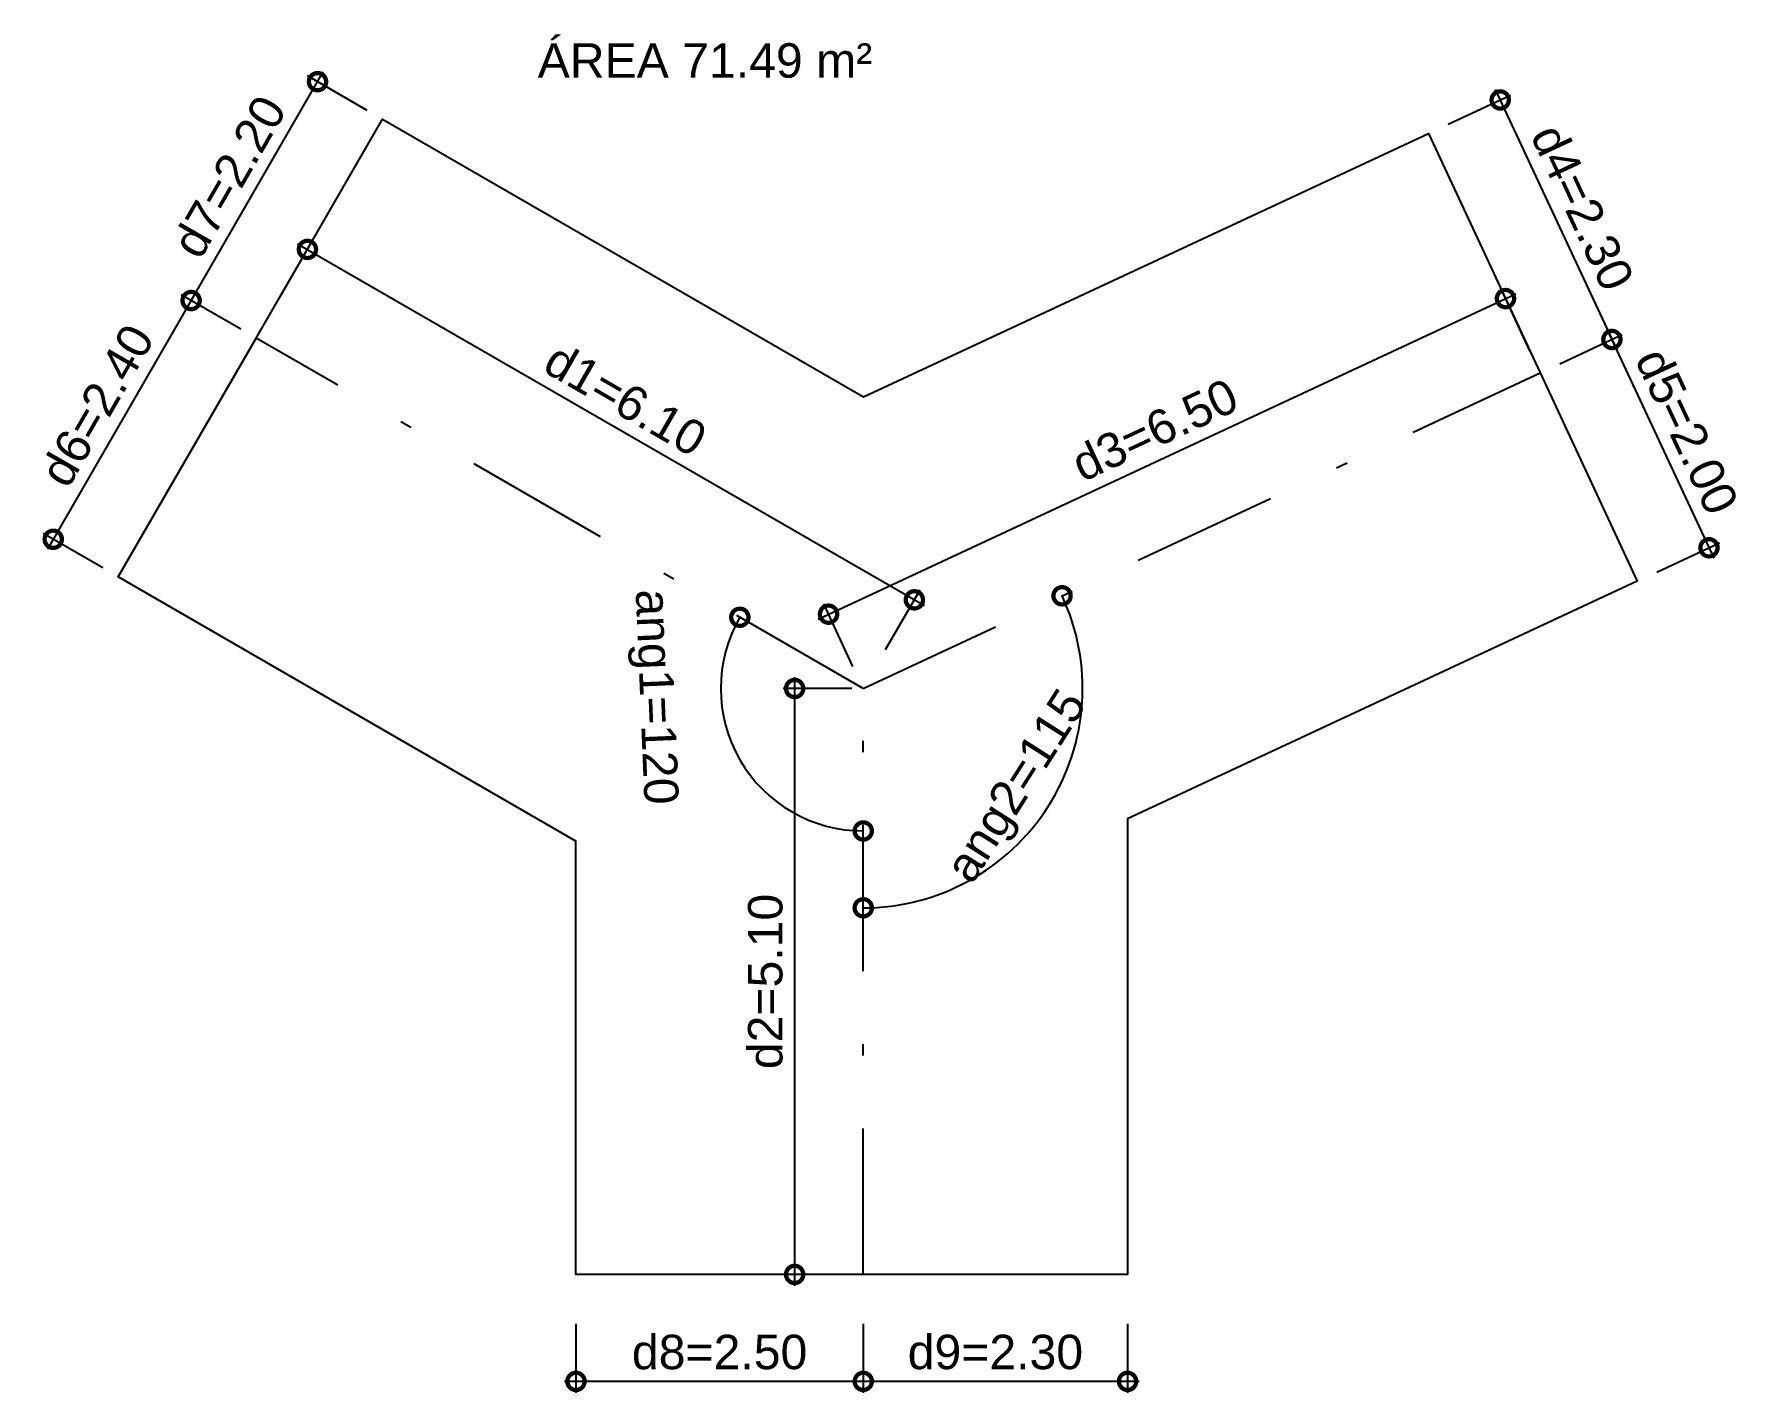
# Model space of a CAD drawing. Header units: metres. Extents: x -6.7 to 8.2, y -7.1 to 4.7.
import ezdxf

# ---------------------------------------------------------------- set-up
doc = ezdxf.new("R2010")
doc.units = ezdxf.units.M
doc.header["$LTSCALE"] = 0.1
doc.linetypes.add('DASHDOT', pattern=[25.4, 12.7, -6.35, 0, -6.35])
doc.layers.add('ARQ_EIXO CINZA 04', color=139, linetype='DASHDOT')
doc.layers.add('SIMB_01', color=1, linetype='Continuous')
doc.layers.add('COTA AZUL', color=5, linetype='Continuous', lineweight=25, true_color=0x0000ff)
doc.styles.add('Annot_3.0mm', font='arial.ttf', dxfattribs={"height": 3})
doc.styles.add('cota', font='arial.ttf')
doc.dimstyles.new('Info 01 - annot', dxfattribs={"dimtxt": 3, "dimasz": 3, "dimexe": 1, "dimexo": 1, "dimgap": 1, "dimtad": 1, "dimzin": 4, "dimtxsty": 'cota', "dimblk": 'DOTSMALL', "dimcen": 2, "dimdle": 1, "dimclrd": 256, "dimclre": 256, "dimclrt": 1, "dimazin": 2, "dimtfac": 0.09, "dimtmove": 2, "dimatfit": 2, "dimfxl": 5, "dimfxlon": 1, "dimtolj": 1, "dimtzin": 4, "dimlwd": -1, "dimarcsym": 1})

# ---------------------------------------------------------------- blocks, each defined once
blk = doc.blocks.new('_DotSmall')
at = {"color": 0, "linetype": 'ByBlock', "const_width": 0.5}
blk.add_lwpolyline([(-0.0625, 0, 1), (0.0625, 0, 1)], format="xyb", close=True, dxfattribs=at)
blk = doc.blocks.new('*D6')
at = {"layer": 'COTA AZUL', "lineweight": -2, "transparency": 16777216}
for p, q in [((-4.57, 2.434), (-4.27, 2.953)), ((0.712, -0.616), (1.012, -0.097))]:
    blk.add_line(p, q, dxfattribs=at)
at = {"layer": 'COTA AZUL', "transparency": 16777216}
blk.add_line((-4.407, 2.917), (1.049, -0.233), dxfattribs=at)
at = {"layer": 'Defpoints', "color": 0, "transparency": 16777216}
for p in [(-4.766, 2.095), (0.962, -0.183), (0.517, -0.955)]:
    blk.add_point(p, dxfattribs=at)
at = {"layer": 'COTA AZUL', "transparency": 16777216, "xscale": 0.3, "yscale": 0.3, "zscale": 0.3}
for p, rotation in [((-4.32, 2.867), 150), ((0.962, -0.183), 330.0000000000001)]:
    blk.add_blockref('_DotSmall', p, dxfattribs=dict(at, rotation=rotation))
at = {"layer": 'COTA AZUL', "color": 1, "transparency": 16777216, "insert": (-1.552, 1.561), "char_height": 0.3, "attachment_point": 5, "rotation": 330, "style": 'cota'}
blk.add_mtext('\\A1;d1=6.10', dxfattribs=at)
blk = doc.blocks.new('*D8')
at = {"layer": 'COTA AZUL', "transparency": 16777216}
blk.add_line((-0.08, -0.855), (-0.08, -6.155), dxfattribs=at)
at = {"layer": 'COTA AZUL', "lineweight": -2, "transparency": 16777216}
for p, q in [((0.417, -0.955), (-0.18, -0.955)), ((0.417, -6.055), (-0.18, -6.055))]:
    blk.add_line(p, q, dxfattribs=at)
at = {"layer": 'Defpoints', "color": 0, "transparency": 16777216}
for p in [(0.517, -0.955), (-0.08, -6.055), (0.517, -6.055)]:
    blk.add_point(p, dxfattribs=at)
at = {"layer": 'COTA AZUL', "transparency": 16777216, "xscale": 0.3, "yscale": 0.3, "zscale": 0.3}
for p, rotation in [((-0.08, -0.955), 90), ((-0.08, -6.055), 270)]:
    blk.add_blockref('_DotSmall', p, dxfattribs=dict(at, rotation=rotation))
at = {"layer": 'COTA AZUL', "color": 1, "transparency": 16777216, "insert": (-0.334, -3.505), "char_height": 0.3, "attachment_point": 5, "rotation": 90, "style": 'cota'}
blk.add_mtext('\\A1;d2=5.10', dxfattribs=at)
blk = doc.blocks.new('*D7')
at = {"layer": 'COTA AZUL', "lineweight": -2, "transparency": 16777216}
for p, q in [((6.318, 1.985), (6.064, 2.529)), ((0.427, -0.762), (0.173, -0.218))]:
    blk.add_line(p, q, dxfattribs=at)
at = {"layer": 'COTA AZUL', "transparency": 16777216}
blk.add_line((0.125, -0.351), (6.197, 2.481), dxfattribs=at)
at = {"layer": 'Defpoints', "color": 0, "transparency": 16777216}
for p in [(6.106, 2.439), (6.408, 1.792), (0.517, -0.955)]:
    blk.add_point(p, dxfattribs=at)
at = {"layer": 'COTA AZUL', "transparency": 16777216, "xscale": 0.3, "yscale": 0.3, "zscale": 0.3}
for p, rotation in [((6.106, 2.439), 24.99999999999999), ((0.215, -0.308), 205)]:
    blk.add_blockref('_DotSmall', p, dxfattribs=dict(at, rotation=rotation))
at = {"layer": 'COTA AZUL', "color": 1, "transparency": 16777216, "insert": (3.054, 1.295), "char_height": 0.3, "attachment_point": 5, "rotation": 25, "style": 'cota'}
blk.add_mtext('\\A1;d3=6.50', dxfattribs=at)
blk = doc.blocks.new('*D2')
at = {"layer": 'COTA AZUL', "lineweight": -2, "transparency": 16777216}
for p, q in [((5.607, 3.956), (6.15, 4.21)), ((6.579, 1.872), (7.122, 2.125))]:
    blk.add_line(p, q, dxfattribs=at)
at = {"layer": 'COTA AZUL', "transparency": 16777216}
blk.add_line((6.017, 4.258), (7.074, 1.992), dxfattribs=at)
at = {"layer": 'Defpoints', "color": 0, "transparency": 16777216}
for p in [(5.436, 3.877), (7.032, 2.083), (6.408, 1.792)]:
    blk.add_point(p, dxfattribs=at)
at = {"layer": 'COTA AZUL', "transparency": 16777216, "xscale": 0.3, "yscale": 0.3, "zscale": 0.3}
for p, rotation in [((6.06, 4.168), 115), ((7.032, 2.083), 295)]:
    blk.add_blockref('_DotSmall', p, dxfattribs=dict(at, rotation=rotation))
at = {"layer": 'COTA AZUL', "color": 1, "transparency": 16777216, "insert": (6.775, 3.232), "char_height": 0.3, "attachment_point": 5, "rotation": 295, "style": 'cota'}
blk.add_mtext('\\A1;d4=2.30', dxfattribs=at)
blk = doc.blocks.new('*D3')
at = {"layer": 'COTA AZUL', "lineweight": -2, "transparency": 16777216}
for p, q in [((6.579, 1.872), (7.122, 2.125)), ((7.424, 0.059), (7.968, 0.313))]:
    blk.add_line(p, q, dxfattribs=at)
at = {"layer": 'COTA AZUL', "transparency": 16777216}
blk.add_line((6.989, 2.174), (7.919, 0.18), dxfattribs=at)
at = {"layer": 'Defpoints', "color": 0, "transparency": 16777216}
for p in [(6.408, 1.792), (7.877, 0.27), (7.253, -0.021)]:
    blk.add_point(p, dxfattribs=at)
at = {"layer": 'COTA AZUL', "transparency": 16777216, "xscale": 0.3, "yscale": 0.3, "zscale": 0.3}
for p, rotation in [((7.032, 2.083), 115), ((7.877, 0.27), 295)]:
    blk.add_blockref('_DotSmall', p, dxfattribs=dict(at, rotation=rotation))
at = {"layer": 'COTA AZUL', "color": 1, "transparency": 16777216, "insert": (7.684, 1.284), "char_height": 0.3, "attachment_point": 5, "rotation": 295, "style": 'cota'}
blk.add_mtext('\\A1;d5=2.00', dxfattribs=at)
blk = doc.blocks.new('*D5')
at = {"layer": 'COTA AZUL', "transparency": 16777216}
blk.add_line((-5.282, 2.509), (-6.582, 0.257), dxfattribs=at)
at = {"layer": 'COTA AZUL', "lineweight": -2, "transparency": 16777216}
for p, q in [((-4.899, 2.172), (-5.419, 2.472)), ((-6.099, 0.094), (-6.619, 0.394))]:
    blk.add_line(p, q, dxfattribs=at)
at = {"layer": 'Defpoints', "color": 0, "transparency": 16777216}
for p in [(-4.766, 2.095), (-6.532, 0.344), (-5.966, 0.017)]:
    blk.add_point(p, dxfattribs=at)
at = {"layer": 'COTA AZUL', "transparency": 16777216, "xscale": 0.3, "yscale": 0.3, "zscale": 0.3}
for p, rotation in [((-5.332, 2.422), 60.00000000000002), ((-6.532, 0.344), 240)]:
    blk.add_blockref('_DotSmall', p, dxfattribs=dict(at, rotation=rotation))
at = {"layer": 'COTA AZUL', "color": 1, "transparency": 16777216, "insert": (-6.151, 1.509), "char_height": 0.3, "attachment_point": 5, "rotation": 60, "style": 'cota'}
blk.add_mtext('\\A1;d6=2.40', dxfattribs=at)
blk = doc.blocks.new('*D4')
at = {"layer": 'COTA AZUL', "transparency": 16777216}
blk.add_line((-5.382, 2.335), (-4.182, 4.414), dxfattribs=at)
at = {"layer": 'COTA AZUL', "lineweight": -2, "transparency": 16777216}
for p, q in [((-3.799, 4.077), (-4.319, 4.377)), ((-4.899, 2.172), (-5.419, 2.472))]:
    blk.add_line(p, q, dxfattribs=at)
at = {"layer": 'Defpoints', "color": 0, "transparency": 16777216}
for p in [(-4.232, 4.327), (-3.666, 4), (-4.766, 2.095)]:
    blk.add_point(p, dxfattribs=at)
at = {"layer": 'COTA AZUL', "transparency": 16777216, "xscale": 0.3, "yscale": 0.3, "zscale": 0.3}
for p, rotation in [((-4.232, 4.327), 60.00000000000007), ((-5.332, 2.422), 240.0000000000001)]:
    blk.add_blockref('_DotSmall', p, dxfattribs=dict(at, rotation=rotation))
at = {"layer": 'COTA AZUL', "color": 1, "transparency": 16777216, "insert": (-5.001, 3.501), "char_height": 0.3, "attachment_point": 5, "rotation": 60, "style": 'cota'}
blk.add_mtext('\\A1;d7=2.20', dxfattribs=at)
blk = doc.blocks.new('*D12')
at = {"layer": 'COTA AZUL', "lineweight": -2, "transparency": 16777216}
for p, q in [((-1.983, -6.486), (-1.983, -7.086)), ((0.517, -6.486), (0.517, -7.086))]:
    blk.add_line(p, q, dxfattribs=at)
at = {"layer": 'COTA AZUL', "transparency": 16777216}
blk.add_line((0.617, -6.986), (-2.083, -6.986), dxfattribs=at)
at = {"layer": 'Defpoints', "color": 0, "transparency": 16777216}
for p in [(-1.983, -6.055), (0.517, -6.055), (-1.983, -6.986)]:
    blk.add_point(p, dxfattribs=at)
at = {"layer": 'COTA AZUL', "transparency": 16777216, "xscale": 0.3, "yscale": 0.3, "zscale": 0.3, "rotation": 180}
blk.add_blockref('_DotSmall', (-1.983, -6.986), dxfattribs=at)
at = {"layer": 'COTA AZUL', "transparency": 16777216, "xscale": 0.3, "yscale": 0.3, "zscale": 0.3}
blk.add_blockref('_DotSmall', (0.517, -6.986), dxfattribs=at)
at = {"layer": 'COTA AZUL', "color": 1, "transparency": 16777216, "insert": (-0.733, -6.732), "char_height": 0.3, "attachment_point": 5, "style": 'cota'}
blk.add_mtext('\\A1;d8=2.50', dxfattribs=at)
blk = doc.blocks.new('*D11')
at = {"layer": 'COTA AZUL', "lineweight": -2, "transparency": 16777216}
for p, q in [((0.517, -6.486), (0.517, -7.086)), ((2.817, -6.486), (2.817, -7.086))]:
    blk.add_line(p, q, dxfattribs=at)
at = {"layer": 'COTA AZUL', "transparency": 16777216}
blk.add_line((2.917, -6.986), (0.417, -6.986), dxfattribs=at)
at = {"layer": 'Defpoints', "color": 0, "transparency": 16777216}
for p in [(0.517, -6.055), (2.817, -6.055), (0.517, -6.986)]:
    blk.add_point(p, dxfattribs=at)
at = {"layer": 'COTA AZUL', "transparency": 16777216, "xscale": 0.3, "yscale": 0.3, "zscale": 0.3, "rotation": 180}
blk.add_blockref('_DotSmall', (0.517, -6.986), dxfattribs=at)
at = {"layer": 'COTA AZUL', "transparency": 16777216, "xscale": 0.3, "yscale": 0.3, "zscale": 0.3}
blk.add_blockref('_DotSmall', (2.817, -6.986), dxfattribs=at)
at = {"layer": 'COTA AZUL', "color": 1, "transparency": 16777216, "insert": (1.667, -6.732), "char_height": 0.3, "attachment_point": 5, "style": 'cota'}
blk.add_mtext('\\A1;d9=2.30', dxfattribs=at)
blk = doc.blocks.new('*D9')
at = {"layer": 'COTA AZUL', "transparency": 16777216}
blk.add_arc((0.517, -0.955), 1.24, 150, 270, dxfattribs=at)
at = {"layer": 'Defpoints', "color": 0, "transparency": 16777216}
for p in [(-4.766, 2.095), (0.517, -0.955), (0.517, -0.955), (-0.28, -1.905), (0.517, -6.055)]:
    blk.add_point(p, dxfattribs=at)
at = {"layer": 'COTA AZUL', "transparency": 16777216, "xscale": 0.3, "yscale": 0.3, "zscale": 0.3, "rotation": 60.00000000000009}
blk.add_blockref('_DotSmall', (-0.557, -0.335), dxfattribs=at)
at = {"layer": 'COTA AZUL', "transparency": 16777216, "xscale": 0.3, "yscale": 0.3, "zscale": 0.3}
blk.add_blockref('_DotSmall', (0.517, -2.195), dxfattribs=at)
at = {"layer": 'COTA AZUL', "color": 1, "transparency": 16777216, "insert": (-1.32, -1.03), "char_height": 0.3, "attachment_point": 5, "rotation": 272.3554, "style": 'cota'}
blk.add_mtext('\\A1;ang1=120', dxfattribs=at)
blk = doc.blocks.new('*D10')
at = {"layer": 'COTA AZUL', "transparency": 16777216}
blk.add_arc((0.517, -0.955), 1.909, 270, 25, dxfattribs=at)
at = {"layer": 'Defpoints', "color": 0, "transparency": 16777216}
for p in [(6.408, 1.792), (0.517, -0.955), (0.517, -0.955), (1.701, -2.452), (0.517, -6.055)]:
    blk.add_point(p, dxfattribs=at)
at = {"layer": 'COTA AZUL', "transparency": 16777216, "xscale": 0.3, "yscale": 0.3, "zscale": 0.3}
for p, rotation in [((2.247, -0.148), 115), ((0.517, -2.864), 180)]:
    blk.add_blockref('_DotSmall', p, dxfattribs=dict(at, rotation=rotation))
at = {"layer": 'COTA AZUL', "color": 1, "transparency": 16777216, "insert": (1.878, -1.822), "char_height": 0.3, "attachment_point": 5, "rotation": 57.5, "style": 'cota'}
blk.add_mtext('\\A1;ang2=115', dxfattribs=at)

msp = doc.modelspace()

# ---------------------------------------------------------------- linework, layer by layer
msp.add_lwpolyline([(-4.766, 2.095), (-3.666, 4), (0.519, 1.584), (5.436, 3.877), (6.408, 1.792), (7.253, -0.021), (2.817, -2.089), (2.817, -6.055), (0.517, -6.055), (-1.983, -6.055), (-1.983, -2.283), (-5.966, 0.017), (-4.766, 2.095)])
at = {"layer": 'ARQ_EIXO CINZA 04'}
for p, q in [((0.517, -0.955), (-4.766, 2.095)), ((0.517, -0.955), (6.408, 1.792)), ((0.517, -6.055), (0.517, -0.955))]:
    msp.add_line(p, q, dxfattribs=at)

# ---------------------------------------------------------------- texts
at = {"layer": 'SIMB_01', "insert": (-2.316, 4.662), "char_height": 0.3, "width": 3.9108, "attachment_point": 1, "style": 'Annot_3.0mm'}
msp.add_mtext('ÁREA 71.49 m²', dxfattribs=at)

# ---------------------------------------------------------------- dimensions: what is measured, and where the dimension line sits
at = {"layer": 'COTA AZUL'}
for p1, p2, distance, text, picture, middle in [((-4.766, 2.095), (-3.666, 4), 0.654, 'd7=2.20', '*D4', (-5.001, 3.501)), ((5.436, 3.877), (6.408, 1.792), 0.688, 'd4=2.30', '*D2', (6.775, 3.232)), ((-4.766, 2.095), (0.517, -0.955), 0.891, 'd1=6.10', '*D6', (-1.552, 1.561)), ((0.517, -0.955), (6.408, 1.792), 0.713, 'd3=6.50', '*D7', (3.054, 1.295)), ((-4.766, 2.095), (-5.966, 0.017), -0.654, 'd6=2.40', '*D5', (-6.151, 1.509)), ((6.408, 1.792), (7.253, -0.021), 0.688, 'd5=2.00', '*D3', (7.684, 1.284)), ((0.517, -6.055), (-1.983, -6.055), 0.931, 'd8=2.50', '*D12', (-0.733, -6.732)), ((2.817, -6.055), (0.517, -6.055), 0.931, 'd9=2.30', '*D11', (1.667, -6.732))]:
    dim = msp.add_aligned_dim(p1=p1, p2=p2, distance=distance, text=text, dimstyle='Info 01 - annot', override={"dimscale": 0}, dxfattribs=at)
    dim.commit()
    dim.dimension.update_dxf_attribs({"geometry": picture, "text_midpoint": middle})
dim = msp.add_angular_dim_2l(base=(-0.28, -1.905), line1=((0.517, -0.955), (-4.766, 2.095)), line2=((0.517, -6.055), (0.517, -0.955)), text='ang1=120', dimstyle='Info 01 - annot', override={"dimscale": 0}, dxfattribs=at)
dim.commit()
dim.dimension.update_dxf_attribs({"geometry": '*D9', "text_midpoint": (-1.32, -1.03), "dimtype": 162})
dim = msp.add_angular_dim_2l(base=(1.701, -2.452), line1=((0.517, -0.955), (6.408, 1.792)), line2=((0.517, -6.055), (0.517, -0.955)), text='ang2=115', dimstyle='Info 01 - annot', override={"dimscale": 0}, dxfattribs=at)
dim.commit()
dim.dimension.update_dxf_attribs({"geometry": '*D10', "text_midpoint": (1.878, -1.822)})
dim = msp.add_linear_dim(base=(-0.08, -6.055), p1=(0.517, -0.955), p2=(0.517, -6.055), angle=90, text='d2=5.10', dimstyle='Info 01 - annot', override={"dimscale": 0}, dxfattribs=at)
dim.commit()
dim.dimension.update_dxf_attribs({"geometry": '*D8', "text_midpoint": (-0.334, -3.505)})

doc.saveas('drawing.dxf')
